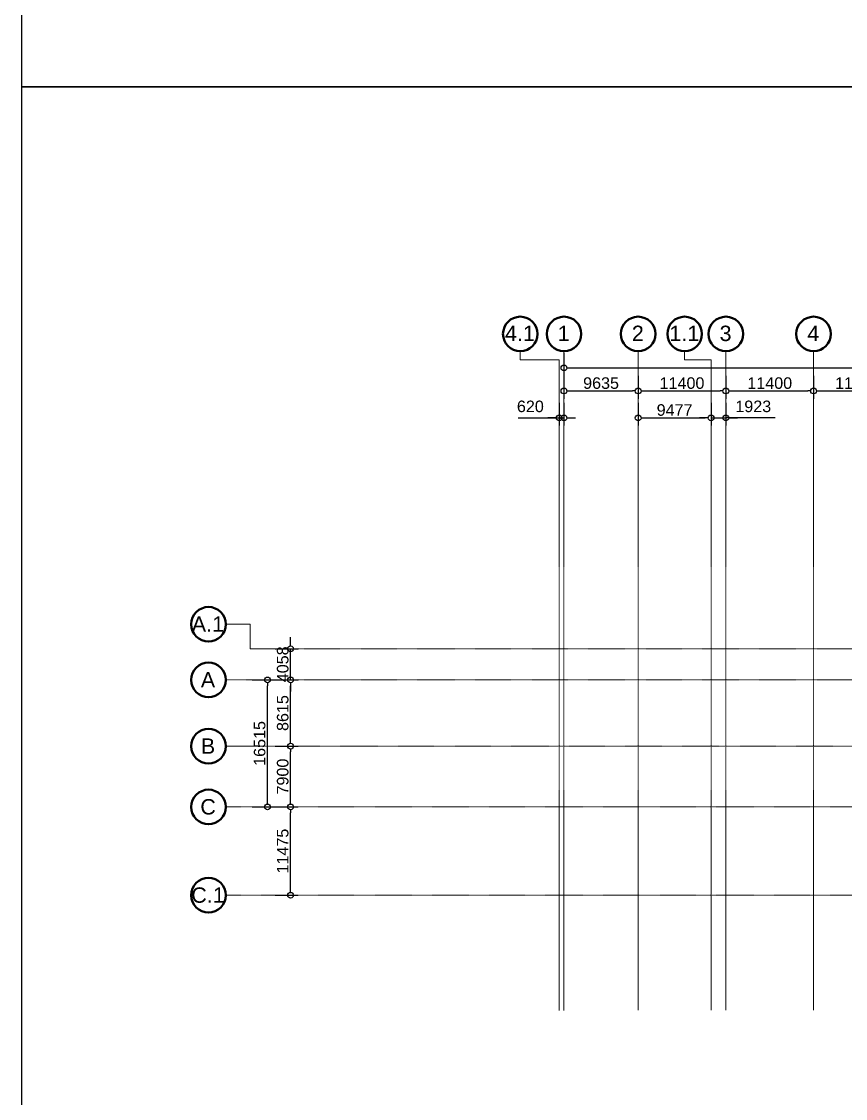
# Model space of a CAD drawing. Header units: millimetres. Extents: x -70132 to 394080, y -1879526 to 121974.
# Drawn here: x -66720 to 40339, y -867340 to -727334 of the extents above; entities that cross this region are included whole.
import ezdxf

# ---------------------------------------------------------------- set-up
doc = ezdxf.new("R2010")
doc.units = ezdxf.units.MM
doc.linetypes.add('DPA_Grid _ Level 100', pattern=[10, 5.5, -1.6, 1.3, -1.6])
for name, color, linetype, lineweight in [('A-ANNO-DIMS', 1, 'Continuous', 9), ('S-GRID', 251, 'Continuous', 9), ('S-GRID-IDEN', 3, 'Continuous', 50)]:
    doc.layers.add(name, color=color, linetype=linetype, lineweight=lineweight)
doc.styles.add('Arial', font='arial.ttf', dxfattribs={"height": 1500})
doc.styles.add('Arial_1', font='arial.ttf', dxfattribs={"height": 2000})
doc.styles.add('Arial_2', font='arial.ttf', dxfattribs={"height": 3})
doc.dimstyles.new('DPA-DIM-3_0_C-C', dxfattribs={"dimscale": 304.8, "dimtxt": 1530.3891, "dimasz": 2.46063, "dimexe": 3.28084, "dimexo": 0.0625, "dimgap": 0.82021, "dimtad": 1, "dimdec": 0, "dimzin": 0, "dimdsep": 46, "dimtxsty": 'Arial_2', "dimblk1": 'DOTBLANK', "dimblk2": 'DOTBLANK', "dimsah": 1, "dimcen": 0.09, "dimdle": 3.28084, "dimadec": 8, "dimazin": 0, "dimtfac": 1, "dimtdec": 4, "dimtix": 1, "dimtmove": 0, "dimatfit": 3, "dimfxl": 6.56168, "dimfxlon": 1, "dimtvp": 1, "dimtolj": 1, "dimtzin": 0, "dimarcsym": 2})
doc.dimstyles.new('DPA-DIM-3_0_C-C_1', dxfattribs={"dimscale": 304.8, "dimtxt": 1530.3891, "dimasz": 2.46063, "dimexe": 3.28084, "dimexo": 0.0625, "dimgap": 0.82021, "dimtad": 1, "dimdec": 0, "dimzin": 0, "dimdsep": 46, "dimtxsty": 'Arial_2', "dimblk1": 'DOTBLANK', "dimblk2": 'DOTBLANK', "dimsah": 1, "dimcen": 0.09, "dimdle": 3.28084, "dimadec": 8, "dimazin": 0, "dimtfac": 1, "dimtdec": 4, "dimtix": 1, "dimtmove": 1, "dimatfit": 3, "dimfxl": 6.56168, "dimfxlon": 1, "dimtvp": 1, "dimtolj": 1, "dimtzin": 0, "dimarcsym": 2})

# ---------------------------------------------------------------- blocks, each defined once
blk = doc.blocks.new('Grid - 100 Scale-2291345-4130-01 MULTI-PURPOSE LEVEL - REFLECTED CEILING PLAN')
at = {"layer": 'S-GRID-IDEN'}
blk.add_circle((0, 0), 4.5, dxfattribs=at)
blk = doc.blocks.new('_DotBlank')
at = {"color": 0, "linetype": 'ByBlock', "lineweight": -2}
blk.add_line((-0.5, 0), (-1, 0), dxfattribs=at)
blk.add_circle((0, 0), 0.5, dxfattribs=at)
blk = doc.blocks.new('*D1025')
at = {"layer": 'A-ANNO-DIMS', "color": 0, "lineweight": -2, "transparency": 16777216}
for p, q in [((-78035, 51159), (-78035, 48178)), ((211265, 51159), (211265, 48178)), ((-77285, 49178), (210515, 49178))]:
    blk.add_line(p, q, dxfattribs=at)
at = {"layer": 'Defpoints', "color": 0, "transparency": 16777216}
for p in [(-78035, 51178), (211265, 51178), (211265, 49178)]:
    blk.add_point(p, dxfattribs=at)
at = {"layer": 'A-ANNO-DIMS', "color": 0, "lineweight": -2, "transparency": 16777216, "xscale": 750, "yscale": 750, "zscale": 750, "rotation": 180}
blk.add_blockref('_DotBlank', (-78035, 49178), dxfattribs=at)
at = {"layer": 'A-ANNO-DIMS', "color": 0, "lineweight": -2, "transparency": 16777216, "xscale": 750, "yscale": 750, "zscale": 750}
blk.add_blockref('_DotBlank', (211265, 49178), dxfattribs=at)
at = {"layer": 'A-ANNO-DIMS', "color": 0, "transparency": 16777216, "insert": (66615, 50194), "char_height": 1500, "width": 8306.48, "attachment_point": 5, "style": 'Arial_1'}
blk.add_mtext('\\A1;289300', dxfattribs=at)
blk = doc.blocks.new('*D1026')
at = {"layer": 'A-ANNO-DIMS', "color": 0, "lineweight": -2, "transparency": 16777216}
for p, q in [((-78035, 48159), (-78035, 45178)), ((-68400, 48159), (-68400, 45178)), ((-77285, 46178), (-69150, 46178))]:
    blk.add_line(p, q, dxfattribs=at)
at = {"layer": 'Defpoints', "color": 0, "transparency": 16777216}
for p in [(-78035, 48178), (-68400, 48178), (-68400, 46178)]:
    blk.add_point(p, dxfattribs=at)
at = {"layer": 'A-ANNO-DIMS', "color": 0, "lineweight": -2, "transparency": 16777216, "xscale": 750, "yscale": 750, "zscale": 750, "rotation": 180}
blk.add_blockref('_DotBlank', (-78035, 46178), dxfattribs=at)
at = {"layer": 'A-ANNO-DIMS', "color": 0, "lineweight": -2, "transparency": 16777216, "xscale": 750, "yscale": 750, "zscale": 750}
blk.add_blockref('_DotBlank', (-68400, 46178), dxfattribs=at)
at = {"layer": 'A-ANNO-DIMS', "color": 0, "transparency": 16777216, "insert": (-73218, 47194), "char_height": 1500, "width": 5537.65, "attachment_point": 5, "style": 'Arial_1'}
blk.add_mtext('\\A1;9635', dxfattribs=at)
blk = doc.blocks.new('*D1027')
at = {"layer": 'A-ANNO-DIMS', "color": 0, "lineweight": -2, "transparency": 16777216}
for p, q in [((-68400, 48159), (-68400, 45178)), ((-57000, 48159), (-57000, 45178)), ((-67650, 46178), (-57750, 46178))]:
    blk.add_line(p, q, dxfattribs=at)
at = {"layer": 'Defpoints', "color": 0, "transparency": 16777216}
for p in [(-68400, 48178), (-57000, 48178), (-57000, 46178)]:
    blk.add_point(p, dxfattribs=at)
at = {"layer": 'A-ANNO-DIMS', "color": 0, "lineweight": -2, "transparency": 16777216, "xscale": 750, "yscale": 750, "zscale": 750, "rotation": 180}
blk.add_blockref('_DotBlank', (-68400, 46178), dxfattribs=at)
at = {"layer": 'A-ANNO-DIMS', "color": 0, "lineweight": -2, "transparency": 16777216, "xscale": 750, "yscale": 750, "zscale": 750}
blk.add_blockref('_DotBlank', (-57000, 46178), dxfattribs=at)
at = {"layer": 'A-ANNO-DIMS', "color": 0, "transparency": 16777216, "insert": (-62700, 47194), "char_height": 1500, "width": 6922.07, "attachment_point": 5, "style": 'Arial_1'}
blk.add_mtext('\\A1;11400', dxfattribs=at)
blk = doc.blocks.new('*D1028')
at = {"layer": 'A-ANNO-DIMS', "color": 0, "lineweight": -2, "transparency": 16777216}
for p, q in [((-57000, 48159), (-57000, 45178)), ((-45600, 48159), (-45600, 45178)), ((-56250, 46178), (-46350, 46178))]:
    blk.add_line(p, q, dxfattribs=at)
at = {"layer": 'Defpoints', "color": 0, "transparency": 16777216}
for p in [(-57000, 48178), (-45600, 48178), (-45600, 46178)]:
    blk.add_point(p, dxfattribs=at)
at = {"layer": 'A-ANNO-DIMS', "color": 0, "lineweight": -2, "transparency": 16777216, "xscale": 750, "yscale": 750, "zscale": 750, "rotation": 180}
blk.add_blockref('_DotBlank', (-57000, 46178), dxfattribs=at)
at = {"layer": 'A-ANNO-DIMS', "color": 0, "lineweight": -2, "transparency": 16777216, "xscale": 750, "yscale": 750, "zscale": 750}
blk.add_blockref('_DotBlank', (-45600, 46178), dxfattribs=at)
at = {"layer": 'A-ANNO-DIMS', "color": 0, "transparency": 16777216, "insert": (-51300, 47194), "char_height": 1500, "width": 6922.07, "attachment_point": 5, "style": 'Arial_1'}
blk.add_mtext('\\A1;11400', dxfattribs=at)
blk = doc.blocks.new('*D1029')
at = {"layer": 'A-ANNO-DIMS', "color": 0, "lineweight": -2, "transparency": 16777216}
for p, q in [((-45600, 48159), (-45600, 45178)), ((-34200, 48159), (-34200, 45178)), ((-44850, 46178), (-34950, 46178))]:
    blk.add_line(p, q, dxfattribs=at)
at = {"layer": 'Defpoints', "color": 0, "transparency": 16777216}
for p in [(-45600, 48178), (-34200, 48178), (-34200, 46178)]:
    blk.add_point(p, dxfattribs=at)
at = {"layer": 'A-ANNO-DIMS', "color": 0, "lineweight": -2, "transparency": 16777216, "xscale": 750, "yscale": 750, "zscale": 750, "rotation": 180}
blk.add_blockref('_DotBlank', (-45600, 46178), dxfattribs=at)
at = {"layer": 'A-ANNO-DIMS', "color": 0, "lineweight": -2, "transparency": 16777216, "xscale": 750, "yscale": 750, "zscale": 750}
blk.add_blockref('_DotBlank', (-34200, 46178), dxfattribs=at)
at = {"layer": 'A-ANNO-DIMS', "color": 0, "transparency": 16777216, "insert": (-39900, 47194), "char_height": 1500, "width": 6922.07, "attachment_point": 5, "style": 'Arial_1'}
blk.add_mtext('\\A1;11400', dxfattribs=at)
blk = doc.blocks.new('*D1051')
at = {"layer": 'A-ANNO-DIMS', "color": 0, "lineweight": -2, "transparency": 16777216}
for p, q in [((-118545, 8615), (-115564, 8615)), ((-116564, -7150), (-116564, 7865)), ((-118545, -7900), (-115564, -7900))]:
    blk.add_line(p, q, dxfattribs=at)
at = {"layer": 'Defpoints', "color": 0, "transparency": 16777216}
for p in [(-118564, 8615), (-116564, 8615), (-118564, -7900)]:
    blk.add_point(p, dxfattribs=at)
at = {"layer": 'A-ANNO-DIMS', "color": 0, "lineweight": -2, "transparency": 16777216, "xscale": 750, "yscale": 750, "zscale": 750}
for p, rotation in [((-116564, 8615), 90), ((-116564, -7900), 270)]:
    blk.add_blockref('_DotBlank', p, dxfattribs=dict(at, rotation=rotation))
at = {"layer": 'A-ANNO-DIMS', "color": 0, "transparency": 16777216, "insert": (-117580, 357), "char_height": 1500, "width": 6922.07, "attachment_point": 5, "rotation": 90, "style": 'Arial_1'}
blk.add_mtext('\\A1;16515', dxfattribs=at)
blk = doc.blocks.new('*D1052')
at = {"layer": 'A-ANNO-DIMS', "color": 0, "lineweight": -2, "transparency": 16777216}
for p, q in [((-115545, 0), (-112564, 0)), ((-113564, -7150), (-113564, -750)), ((-115545, -7900), (-112564, -7900))]:
    blk.add_line(p, q, dxfattribs=at)
at = {"layer": 'Defpoints', "color": 0, "transparency": 16777216}
for p in [(-115564, 0), (-113564, 0), (-115564, -7900)]:
    blk.add_point(p, dxfattribs=at)
at = {"layer": 'A-ANNO-DIMS', "color": 0, "lineweight": -2, "transparency": 16777216, "xscale": 750, "yscale": 750, "zscale": 750}
for p, rotation in [((-113564, 0), 90), ((-113564, -7900), 270)]:
    blk.add_blockref('_DotBlank', p, dxfattribs=dict(at, rotation=rotation))
at = {"layer": 'A-ANNO-DIMS', "color": 0, "transparency": 16777216, "insert": (-114580, -3950), "char_height": 1500, "width": 5537.65, "attachment_point": 5, "rotation": 90, "style": 'Arial_1'}
blk.add_mtext('\\A1;7900', dxfattribs=at)
blk = doc.blocks.new('*D1053')
at = {"layer": 'A-ANNO-DIMS', "color": 0, "lineweight": -2, "transparency": 16777216}
for p, q in [((-115545, 8615), (-112564, 8615)), ((-113564, 750), (-113564, 7865)), ((-115545, 0), (-112564, 0))]:
    blk.add_line(p, q, dxfattribs=at)
at = {"layer": 'Defpoints', "color": 0, "transparency": 16777216}
for p in [(-115564, 8615), (-113564, 8615), (-115564, 0)]:
    blk.add_point(p, dxfattribs=at)
at = {"layer": 'A-ANNO-DIMS', "color": 0, "lineweight": -2, "transparency": 16777216, "xscale": 750, "yscale": 750, "zscale": 750}
for p, rotation in [((-113564, 8615), 90), ((-113564, 0), 270)]:
    blk.add_blockref('_DotBlank', p, dxfattribs=dict(at, rotation=rotation))
at = {"layer": 'A-ANNO-DIMS', "color": 0, "transparency": 16777216, "insert": (-114580, 4307), "char_height": 1500, "width": 5537.65, "attachment_point": 5, "rotation": 90, "style": 'Arial_1'}
blk.add_mtext('\\A1;8615', dxfattribs=at)
blk = doc.blocks.new('*D1054')
at = {"layer": 'A-ANNO-DIMS', "color": 0, "lineweight": -2, "transparency": 16777216}
for p, q in [((-58923, 44659), (-58923, 41678)), ((-57000, 44659), (-57000, 41678)), ((-59673, 42678), (-60423, 42678)), ((-58923, 42678), (-57000, 42678)), ((-58923, 42678), (-57000, 42678)), ((-50584, 42678), (-57000, 42678)), ((-56250, 42678), (-55500, 42678))]:
    blk.add_line(p, q, dxfattribs=at)
at = {"layer": 'Defpoints', "color": 0, "transparency": 16777216}
for p in [(-58923, 44678), (-57000, 44678), (-57000, 42678)]:
    blk.add_point(p, dxfattribs=at)
at = {"layer": 'A-ANNO-DIMS', "color": 0, "lineweight": -2, "transparency": 16777216, "xscale": 750, "yscale": 750, "zscale": 750}
blk.add_blockref('_DotBlank', (-58923, 42678), dxfattribs=at)
at = {"layer": 'A-ANNO-DIMS', "color": 0, "lineweight": -2, "transparency": 16777216, "xscale": 750, "yscale": 750, "zscale": 750, "rotation": 180}
blk.add_blockref('_DotBlank', (-57000, 42678), dxfattribs=at)
at = {"layer": 'A-ANNO-DIMS', "color": 0, "transparency": 16777216, "insert": (-55772, 44928), "char_height": 1500, "width": 5537.65, "attachment_point": 1, "line_spacing_factor": 0.941778, "style": 'Arial_1'}
blk.add_mtext('\\A1;1923', dxfattribs=at)
blk = doc.blocks.new('*D1059')
at = {"layer": 'A-ANNO-DIMS', "color": 0, "lineweight": -2, "transparency": 16777216}
for p, q in [((-68400, 44659), (-68400, 41678)), ((-58923, 44659), (-58923, 41678)), ((-67650, 42678), (-59673, 42678))]:
    blk.add_line(p, q, dxfattribs=at)
at = {"layer": 'Defpoints', "color": 0, "transparency": 16777216}
for p in [(-68400, 44678), (-58923, 44678), (-58923, 42678)]:
    blk.add_point(p, dxfattribs=at)
at = {"layer": 'A-ANNO-DIMS', "color": 0, "lineweight": -2, "transparency": 16777216, "xscale": 750, "yscale": 750, "zscale": 750, "rotation": 180}
blk.add_blockref('_DotBlank', (-68400, 42678), dxfattribs=at)
at = {"layer": 'A-ANNO-DIMS', "color": 0, "lineweight": -2, "transparency": 16777216, "xscale": 750, "yscale": 750, "zscale": 750}
blk.add_blockref('_DotBlank', (-58923, 42678), dxfattribs=at)
at = {"layer": 'A-ANNO-DIMS', "color": 0, "transparency": 16777216, "insert": (-63661, 43694), "char_height": 1500, "width": 5537.65, "attachment_point": 5, "style": 'Arial_1'}
blk.add_mtext('\\A1;9477', dxfattribs=at)
blk = doc.blocks.new('*D1062')
at = {"layer": 'A-ANNO-DIMS', "color": 0, "lineweight": -2, "transparency": 16777216}
for p, q in [((-115545, -7900), (-112564, -7900)), ((-113564, -18625), (-113564, -8650)), ((-115545, -19375), (-112564, -19375))]:
    blk.add_line(p, q, dxfattribs=at)
at = {"layer": 'Defpoints', "color": 0, "transparency": 16777216}
for p in [(-115564, -7900), (-113564, -7900), (-115564, -19375)]:
    blk.add_point(p, dxfattribs=at)
at = {"layer": 'A-ANNO-DIMS', "color": 0, "lineweight": -2, "transparency": 16777216, "xscale": 750, "yscale": 750, "zscale": 750}
for p, rotation in [((-113564, -7900), 90), ((-113564, -19375), 270)]:
    blk.add_blockref('_DotBlank', p, dxfattribs=dict(at, rotation=rotation))
at = {"layer": 'A-ANNO-DIMS', "color": 0, "transparency": 16777216, "insert": (-114580, -13638), "char_height": 1500, "width": 6922.07, "attachment_point": 5, "rotation": 90, "style": 'Arial_1'}
blk.add_mtext('\\A1;11475', dxfattribs=at)
blk = doc.blocks.new('*D1063')
at = {"layer": 'A-ANNO-DIMS', "color": 0, "lineweight": -2, "transparency": 16777216}
for p, q in [((-78655, 44659), (-78655, 41678)), ((-78035, 44659), (-78035, 41678)), ((-83985, 42678), (-78655, 42678)), ((-79405, 42678), (-80155, 42678)), ((-78655, 42678), (-78035, 42678)), ((-78655, 42678), (-78035, 42678)), ((-77285, 42678), (-76535, 42678))]:
    blk.add_line(p, q, dxfattribs=at)
at = {"layer": 'Defpoints', "color": 0, "transparency": 16777216}
for p in [(-78655, 44678), (-78035, 44678), (-78035, 42678)]:
    blk.add_point(p, dxfattribs=at)
at = {"layer": 'A-ANNO-DIMS', "color": 0, "lineweight": -2, "transparency": 16777216, "xscale": 750, "yscale": 750, "zscale": 750}
blk.add_blockref('_DotBlank', (-78655, 42678), dxfattribs=at)
at = {"layer": 'A-ANNO-DIMS', "color": 0, "lineweight": -2, "transparency": 16777216, "xscale": 750, "yscale": 750, "zscale": 750, "rotation": 180}
blk.add_blockref('_DotBlank', (-78035, 42678), dxfattribs=at)
at = {"layer": 'A-ANNO-DIMS', "color": 0, "transparency": 16777216, "insert": (-84153, 44928), "char_height": 1500, "width": 4153.24, "attachment_point": 1, "line_spacing_factor": 0.941778, "style": 'Arial_1'}
blk.add_mtext('\\A1;620', dxfattribs=at)
blk = doc.blocks.new('*D1064')
at = {"layer": 'A-ANNO-DIMS', "color": 0, "lineweight": -2, "transparency": 16777216}
for p, q in [((-113564, 13423), (-113564, 14173)), ((-115545, 12673), (-112564, 12673)), ((-113564, 8615), (-113564, 12673)), ((-115545, 8615), (-112564, 8615)), ((-113564, 7865), (-113564, 7115))]:
    blk.add_line(p, q, dxfattribs=at)
at = {"layer": 'Defpoints', "color": 0, "transparency": 16777216}
for p in [(-115564, 12673), (-113564, 12673), (-115564, 8615)]:
    blk.add_point(p, dxfattribs=at)
at = {"layer": 'A-ANNO-DIMS', "color": 0, "lineweight": -2, "transparency": 16777216, "xscale": 750, "yscale": 750, "zscale": 750}
for p, rotation in [((-113564, 12673), 270), ((-113564, 8615), 90)]:
    blk.add_blockref('_DotBlank', p, dxfattribs=dict(at, rotation=rotation))
at = {"layer": 'A-ANNO-DIMS', "color": 0, "transparency": 16777216, "insert": (-114580, 10644), "char_height": 1500, "width": 5537.65, "attachment_point": 5, "rotation": 90, "style": 'Arial_1'}
blk.add_mtext('\\A1;4058', dxfattribs=at)
blk = doc.blocks.new('W-1-PP19-AR-4130-01-A_20251223-114435_EX_GRID_B8')
at = {"layer": 'S-GRID'}
for p, q in [((-83712.7, 50229.2), (-83712.7, 51340.2)), ((-62356.2, 50229.2), (-62356.2, 51340.2)), ((-78655, 50229.2), (-83712.7, 50229.2)), ((-58923, 50229.2), (-62356.2, 50229.2)), ((-118802, 15848), (-121977, 15848)), ((-118802, 12673), (-118802, 15848))]:
    blk.add_line(p, q, dxfattribs=at)
at = {"layer": 'S-GRID', "linetype": 'DPA_Grid _ Level 100'}
for p, q in [((-78035, -34361.3), (-78035, 51340.2)), ((-68400, -34321.3), (-68400, 51340.2)), ((-57000, -34321.3), (-57000, 51340.2)), ((-45600, -34321.3), (-45600, 51340.2)), ((-78655, -34361.3), (-78655, 50229.2)), ((-58923, -34321.3), (-58923, 50229.2)), ((234361.3, 12673), (-118802, 12673)), ((234361.3, 8615), (-121977, 8615)), ((232895.8, 0), (-121977, 0)), ((232733.8, -7900), (-121977, -7900)), ((232733.8, -19375), (-121977, -19375))]:
    blk.add_line(p, q, dxfattribs=at)
at = {"layer": 'S-GRID-IDEN', "xscale": 499.9999999999995, "yscale": 499.9999999999995, "zscale": 499.9999999999995}
for p in [(-83712.7, 53590.2), (-78035, 53590.2), (-68400, 53590.2), (-62356.2, 53590.2), (-57000, 53590.2), (-45600, 53590.2)]:
    blk.add_blockref('Grid - 100 Scale-2291345-4130-01 MULTI-PURPOSE LEVEL - REFLECTED CEILING PLAN', p, dxfattribs=at)
at = {"layer": 'S-GRID-IDEN', "xscale": 499.9999999999995, "yscale": 499.9999999999995, "zscale": 499.9999999999995, "rotation": 89.9999999999998}
for p in [(-124227, 15848), (-124227, 8615), (-124227, 0), (-124227, -7900), (-124227, -19375)]:
    blk.add_blockref('Grid - 100 Scale-2291345-4130-01 MULTI-PURPOSE LEVEL - REFLECTED CEILING PLAN', p, dxfattribs=at)
at = {"layer": 'S-GRID-IDEN', "lineweight": 9, "char_height": 2000, "attachment_point": 1, "style": 'Arial'}
for s, insert, width in [('4.1', (-85701.6, 54669.7), 4729.956), ('1', (-78851.5, 54669.7), 1883.966), ('2', (-69216.5, 54669.7), 1883.966), ('1.1', (-64345.1, 54669.7), 4729.956), ('3', (-57816.5, 54669.7), 1883.966), ('4', (-46416.5, 54669.7), 1883.966), ('A.1', (-126398.1, 16867.4), 5130.8), ('A', (-125225.6, 9634.4), 2284.809), ('B', (-125225.6, 1019.4), 2284.809), ('C', (-125290.6, -6880.6), 2445.147), ('C.1', (-126465.6, -18355.6), 5291.137)]:
    blk.add_mtext(s, dxfattribs=dict(at, insert=insert, width=width))
at = {"layer": 'A-ANNO-DIMS', "color": 1}
for base, p1, p2, override, picture, middle in [((211265, 49178), (-78035, 51178), (211265, 51178), {"dimpost": '<>', "dimfxl": 289300}, '*D1025', (66615, 50194.4)), ((-68400, 46178), (-78035, 48178), (-68400, 48178), {"dimpost": '<>', "dimfxl": 9635}, '*D1026', (-73217.5, 47194.4)), ((-57000, 46178), (-68400, 48178), (-57000, 48178), {"dimpost": '<>', "dimfxl": 11400}, '*D1027', (-62700, 47193.9)), ((-45600, 46178), (-57000, 48178), (-45600, 48178), {"dimpost": '<>', "dimfxl": 11400}, '*D1028', (-51300, 47193.9)), ((-34200, 46178), (-45600, 48178), (-34200, 48178), {"dimpost": '<>', "dimfxl": 11400}, '*D1029', (-39900, 47193.9)), ((-58923, 42678), (-68400, 44678), (-58923, 44678), {"dimpost": '<>', "dimfxl": 9477.000119}, '*D1059', (-63661.5, 43693.9))]:
    dim = blk.add_linear_dim(base=base, p1=p1, p2=p2, dimstyle='DPA-DIM-3_0_C-C', override=override, dxfattribs=at)
    dim.commit()
    dim.dimension.update_dxf_attribs({"geometry": picture, "text_midpoint": middle})
for base, p1, p2, override, picture, middle in [((-78035, 42678), (-78655, 44678), (-78035, 44678), {"dimpost": '<>', "dimfxl": 620}, '*D1063', (-82076.1, 43875.4)), ((-57000, 42678), (-58923, 44678), (-57000, 44678), {"dimpost": '<>', "dimfxl": 1922.999881}, '*D1054', (-53002.9, 43875.4))]:
    dim = blk.add_linear_dim(base=base, p1=p1, p2=p2, dimstyle='DPA-DIM-3_0_C-C_1', override=override, dxfattribs=at)
    dim.commit()
    dim.dimension.update_dxf_attribs({"geometry": picture, "text_midpoint": middle, "dimtype": 128})
for base, p1, p2, override, picture, middle in [((-113563.7, 12673), (-115563.7, 8615), (-115563.7, 12673), {"dimpost": '<>', "dimfxl": 4057.997178}, '*D1064', (-114579.5, 10644)), ((-116563.7, 8615), (-118563.7, -7900), (-118563.7, 8615), {"dimpost": '<>', "dimfxl": 16515.002991}, '*D1051', (-117579.5, 357.5)), ((-113563.7, 8615), (-115563.7, 0), (-115563.7, 8615), {"dimpost": '<>', "dimfxl": 8614.999996}, '*D1053', (-114579.5, 4307.5)), ((-113563.7, 0), (-115563.7, -7900), (-115563.7, 0), {"dimpost": '<>', "dimfxl": 7900.002995}, '*D1052', (-114579.5, -3950)), ((-113563.7, -7900), (-115563.7, -19375), (-115563.7, -7900), {"dimpost": '<>', "dimfxl": 11474.997005}, '*D1062', (-114579.5, -13637.5))]:
    dim = blk.add_linear_dim(base=base, p1=p1, p2=p2, angle=90, dimstyle='DPA-DIM-3_0_C-C', override=override, dxfattribs=at)
    dim.commit()
    dim.dimension.update_dxf_attribs({"geometry": picture, "text_midpoint": middle})
blk = doc.blocks.new('A$Ce79c5009')
at = {"rotation": 90.00000000000001}
blk.add_blockref('W-1-PP19-AR-4130-01-A_20251223-114435_EX_GRID_B8', (0, 0), dxfattribs=at)

msp = doc.modelspace()

# ---------------------------------------------------------------- linework, layer by layer
at = {"color": 2}
msp.add_lwpolyline([(-66720.1, -735811.6), (356364.1, -735811.6), (356364.1, -592847.4), (-66720.1, -592847.4)], close=True, dxfattribs=at)
msp.add_lwpolyline([(-66720.1, -878775.9), (356364.1, -878775.9), (356364.1, -735811.6), (-66720.1, -735811.6)], close=True)

# ---------------------------------------------------------------- block references
at = {"rotation": 270}
msp.add_blockref('A$Ce79c5009', (81800.7, -821542.4), dxfattribs=at)

doc.saveas('drawing.dxf')
